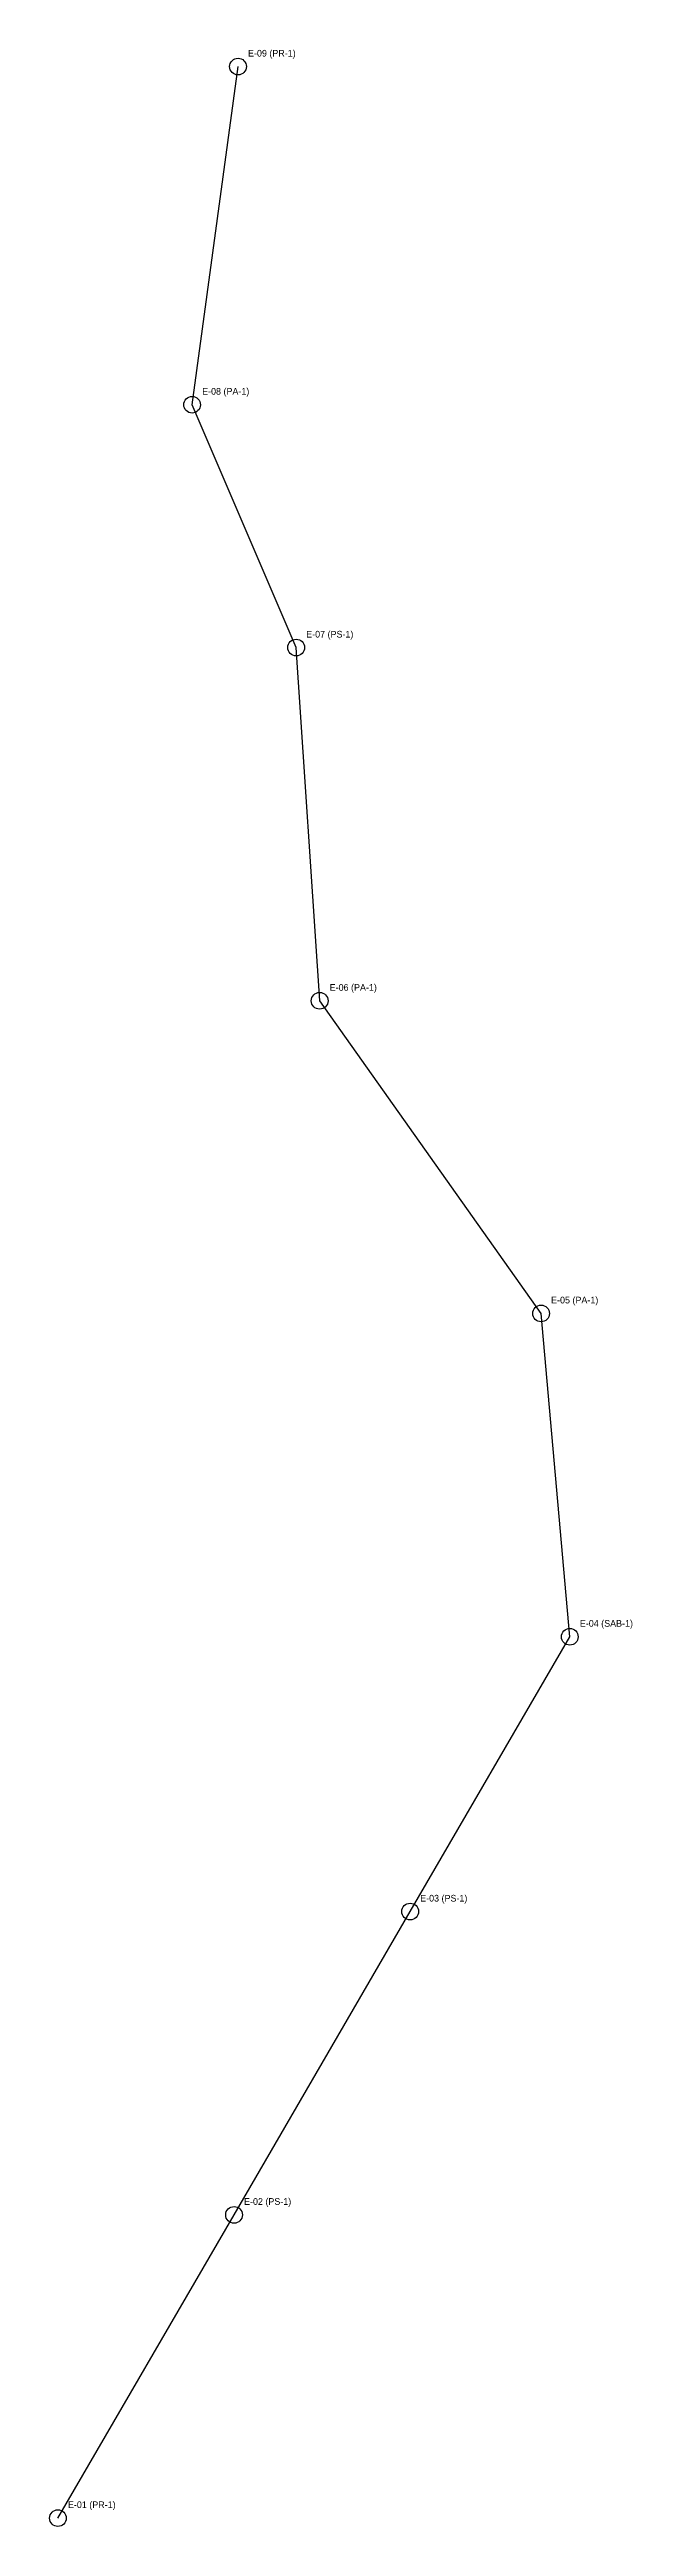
# Model space of a CAD drawing. Header units: metres. Extents: x 412604 to 412778, y 8270710 to 8271452.
import ezdxf

# ---------------------------------------------------------------- set-up
doc = ezdxf.new("R2010")
doc.units = ezdxf.units.M
for name, color, linetype in [('POSTES_MT', 4, 'Continuous'), ('RED_MT_22KV', 5, 'Continuous'), ('TEXTOS_INFO', 2, 'Continuous')]:
    doc.layers.add(name, color=color, linetype=linetype)

msp = doc.modelspace()

# ---------------------------------------------------------------- linework, layer by layer
at = {"layer": 'POSTES_MT'}
for centre in [(412659.9, 8271446.51), (412646.16, 8271345.24), (412677.31, 8271272.5), (412684.34, 8271166.7), (412750.6, 8271073.06), (412759.2, 8270976.22), (412711.42, 8270893.91), (412658.71, 8270803.07), (412606.01, 8270712.24)]:
    msp.add_circle(centre, 2.5, dxfattribs=at)
at = {"layer": 'RED_MT_22KV'}
msp.add_lwpolyline([(412606.01, 8270712.24), (412658.71, 8270803.07), (412711.42, 8270893.91), (412759.2, 8270976.22), (412750.6, 8271073.06), (412684.34, 8271166.7), (412677.31, 8271272.5), (412646.16, 8271345.24), (412659.9, 8271446.51)], dxfattribs=at)

# ---------------------------------------------------------------- texts
at = {"layer": 'TEXTOS_INFO'}
for s, p in [('E-09 (PR-1)', (412662.9, 8271449.51)), ('E-08 (PA-1)', (412649.16, 8271348.24)), ('E-07 (PS-1)', (412680.31, 8271275.5)), ('E-06 (PA-1)', (412687.34, 8271169.7)), ('E-05 (PA-1)', (412753.6, 8271076.06)), ('E-04 (SAB-1)', (412762.2, 8270979.22)), ('E-03 (PS-1)', (412714.42, 8270896.91)), ('E-02 (PS-1)', (412661.71, 8270806.07)), ('E-01 (PR-1)', (412609.01, 8270715.24))]:
    msp.add_text(s, height=2, dxfattribs=at).set_placement(p)

doc.saveas('drawing.dxf')
